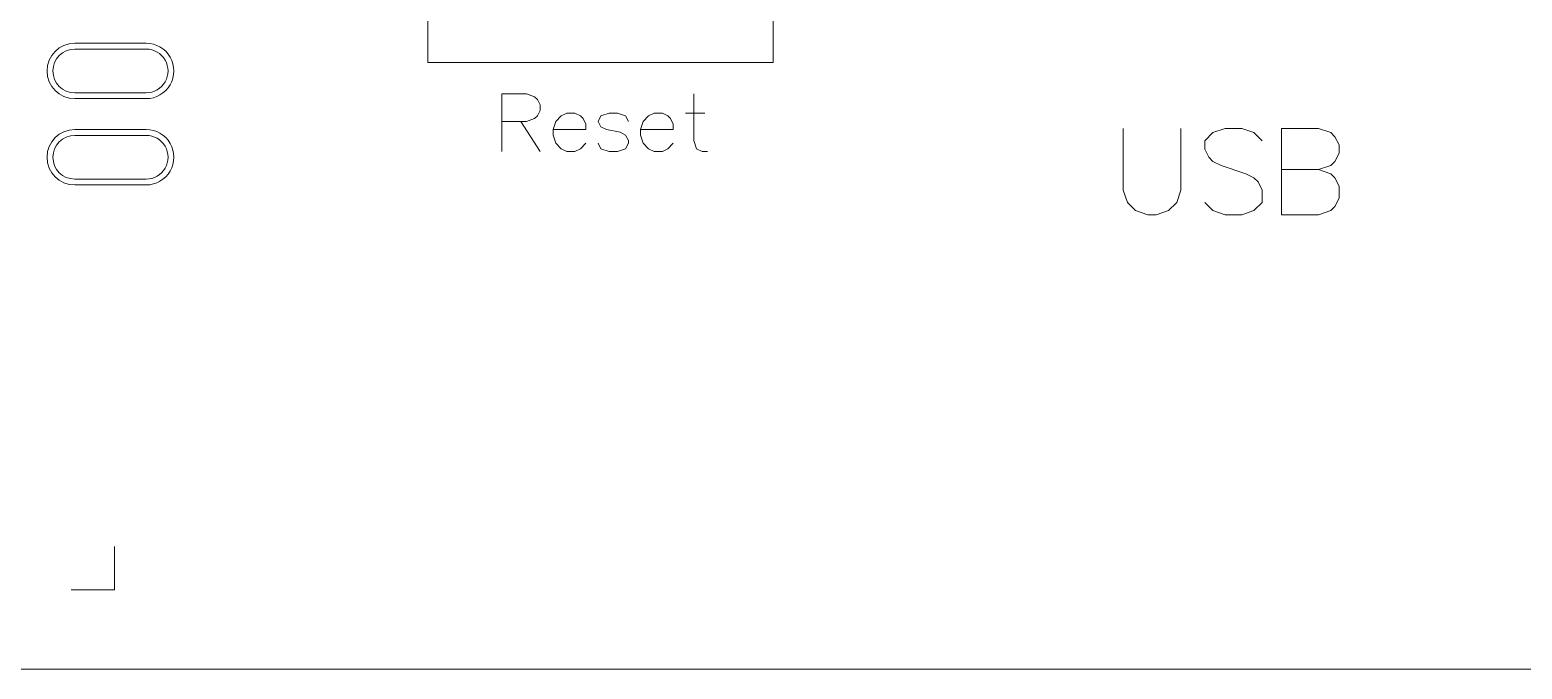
# Model space of a CAD drawing. Header units: millimetres. Extents: x -105 to 95, y -39 to 71.
# Drawn here: x -45.43 to -19.5, y -39.48 to -28.36 of the extents above; entities that cross this region are included whole.
import ezdxf

# ---------------------------------------------------------------- set-up
doc = ezdxf.new("R2010")
doc.units = ezdxf.units.MM
doc.header["$MEASUREMENT"] = 0
for name, color, linetype in [('KeepOutLayer', 7, 'Continuous'), ('MultiLayer', 7, 'Continuous'), ('TopOverlay', 7, 'Continuous')]:
    doc.layers.add(name, color=color, linetype=linetype)

msp = doc.modelspace()

# ---------------------------------------------------------------- linework, layer by layer
at = {"layer": 'KeepOutLayer', "lineweight": 9}
msp.add_open_spline([(-104.7259, -39.4797), (-104.7259, -39.4797), (95.2741, -39.4797), (95.2741, -39.4797)], degree=3, dxfattribs=at)
at = {"layer": 'MultiLayer', "lineweight": 9}
for points in [[(-38.5105, -28.9323), (-38.5105, -28.9323), (-38.5105, -25.4323), (-38.5105, -25.4323)], [(-32.5105, -28.9323), (-32.5105, -28.9323), (-32.5105, -25.4323), (-32.5105, -25.4323)], [(-43.4059, -28.5981), (-43.4059, -28.5981), (-44.6459, -28.5981), (-44.6459, -28.5981)], [(-43.4059, -28.6997), (-43.4059, -28.6997), (-44.6459, -28.6997), (-44.6459, -28.6997)], [(-38.5105, -28.9323), (-38.5105, -28.9323), (-32.5105, -28.9323), (-32.5105, -28.9323)], [(-43.4059, -29.4597), (-43.4059, -29.4597), (-44.6459, -29.4597), (-44.6459, -29.4597)], [(-43.4059, -29.5613), (-43.4059, -29.5613), (-44.6459, -29.5613), (-44.6459, -29.5613)], [(-43.4059, -30.0981), (-43.4059, -30.0981), (-44.6459, -30.0981), (-44.6459, -30.0981)], [(-43.4059, -30.1997), (-43.4059, -30.1997), (-44.6459, -30.1997), (-44.6459, -30.1997)], [(-43.4059, -30.9597), (-43.4059, -30.9597), (-44.6459, -30.9597), (-44.6459, -30.9597)], [(-43.4059, -31.0613), (-43.4059, -31.0613), (-44.6459, -31.0613), (-44.6459, -31.0613)], [(-43.9559, -38.0997), (-43.9559, -38.0997), (-43.9559, -37.3497), (-43.9559, -37.3497)], [(-44.7059, -38.0997), (-44.7059, -38.0997), (-43.9559, -38.0997), (-43.9559, -38.0997)]]:
    msp.add_open_spline(points, degree=3, dxfattribs=at)
for points, knots in [([(-44.6459, -28.5981), (-44.9119, -28.5981), (-45.1275, -28.8137), (-45.1275, -29.0797), (-45.1275, -29.0797), (-45.1275, -29.3457), (-44.9119, -29.5613), (-44.6459, -29.5613)], [0, 0, 0, 0, 0.3333333, 0.3333333, 0.3333333, 0.3333333, 1, 1, 1, 1]), ([(-44.6459, -28.6997), (-44.8558, -28.6997), (-45.0259, -28.8698), (-45.0259, -29.0797), (-45.0259, -29.0797), (-45.0259, -29.2895), (-44.8558, -29.4597), (-44.6459, -29.4597)], [0, 0, 0, 0, 0.3333333, 0.3333333, 0.3333333, 0.3333333, 1, 1, 1, 1]), ([(-43.4059, -29.5613), (-43.2338, -29.5613), (-43.0749, -29.4695), (-42.9888, -29.3205), (-42.9888, -29.3205), (-42.9028, -29.1715), (-42.9028, -28.9879), (-42.9888, -28.8389), (-42.9888, -28.8389), (-43.0749, -28.6899), (-43.2338, -28.5981), (-43.4059, -28.5981)], [0, 0, 0, 0, 0.25, 0.25, 0.25, 0.25, 0.5, 0.5, 0.5, 0.5, 1, 1, 1, 1]), ([(-43.4059, -29.4597), (-43.2701, -29.4597), (-43.1447, -29.3873), (-43.0768, -29.2697), (-43.0768, -29.2697), (-43.0089, -29.1521), (-43.0089, -29.0073), (-43.0768, -28.8897), (-43.0768, -28.8897), (-43.1447, -28.7721), (-43.2701, -28.6997), (-43.4059, -28.6997)], [0, 0, 0, 0, 0.25, 0.25, 0.25, 0.25, 0.5, 0.5, 0.5, 0.5, 1, 1, 1, 1]), ([(-44.6459, -30.0981), (-44.9119, -30.0981), (-45.1275, -30.3137), (-45.1275, -30.5797), (-45.1275, -30.5797), (-45.1275, -30.8457), (-44.9119, -31.0613), (-44.6459, -31.0613)], [0, 0, 0, 0, 0.3333333, 0.3333333, 0.3333333, 0.3333333, 1, 1, 1, 1]), ([(-44.6459, -30.1997), (-44.8558, -30.1997), (-45.0259, -30.3698), (-45.0259, -30.5797), (-45.0259, -30.5797), (-45.0259, -30.7895), (-44.8558, -30.9597), (-44.6459, -30.9597)], [0, 0, 0, 0, 0.3333333, 0.3333333, 0.3333333, 0.3333333, 1, 1, 1, 1]), ([(-43.4059, -31.0613), (-43.2338, -31.0613), (-43.0749, -30.9695), (-42.9888, -30.8205), (-42.9888, -30.8205), (-42.9028, -30.6715), (-42.9028, -30.4879), (-42.9888, -30.3389), (-42.9888, -30.3389), (-43.0749, -30.1899), (-43.2338, -30.0981), (-43.4059, -30.0981)], [0, 0, 0, 0, 0.25, 0.25, 0.25, 0.25, 0.5, 0.5, 0.5, 0.5, 1, 1, 1, 1]), ([(-43.4059, -30.9597), (-43.2701, -30.9597), (-43.1447, -30.8872), (-43.0768, -30.7697), (-43.0768, -30.7697), (-43.0089, -30.6521), (-43.0089, -30.5073), (-43.0768, -30.3897), (-43.0768, -30.3897), (-43.1447, -30.2721), (-43.2701, -30.1997), (-43.4059, -30.1997)], [0, 0, 0, 0, 0.25, 0.25, 0.25, 0.25, 0.5, 0.5, 0.5, 0.5, 1, 1, 1, 1])]:
    msp.add_open_spline(points, degree=3, knots=knots, dxfattribs=at)
at = {"layer": 'TopOverlay', "color": 6, "lineweight": 9}
for points in [[(-37.2259, -29.4799), (-37.2259, -29.4799), (-37.2259, -30.4797), (-37.2259, -30.4797)], [(-37.2259, -29.4799), (-37.2259, -29.4799), (-36.7974, -29.4799), (-36.7974, -29.4799)], [(-36.7974, -29.4799), (-36.7974, -29.4799), (-36.6546, -29.5275), (-36.6546, -29.5275)], [(-36.6546, -29.5275), (-36.6546, -29.5275), (-36.607, -29.5751), (-36.607, -29.5751)], [(-33.8885, -29.4799), (-33.8885, -29.4799), (-33.8885, -30.2893), (-33.8885, -30.2893)], [(-36.607, -29.5751), (-36.607, -29.5751), (-36.5594, -29.6703), (-36.5594, -29.6703)], [(-36.5594, -29.7656), (-36.5594, -29.7656), (-36.607, -29.8608), (-36.607, -29.8608)], [(-36.5594, -29.6703), (-36.5594, -29.6703), (-36.5594, -29.7656), (-36.5594, -29.7656)], [(-36.0976, -29.8132), (-36.0976, -29.8132), (-36.1928, -29.8608), (-36.1928, -29.8608)], [(-35.9547, -29.8132), (-35.9547, -29.8132), (-36.0976, -29.8132), (-36.0976, -29.8132)], [(-35.8595, -29.8608), (-35.8595, -29.8608), (-35.9547, -29.8132), (-35.9547, -29.8132)], [(-35.3596, -29.8132), (-35.3596, -29.8132), (-35.5025, -29.8608), (-35.5025, -29.8608)], [(-35.2168, -29.8132), (-35.2168, -29.8132), (-35.3596, -29.8132), (-35.3596, -29.8132)], [(-35.074, -29.8608), (-35.074, -29.8608), (-35.2168, -29.8132), (-35.2168, -29.8132)], [(-34.5789, -29.8132), (-34.5789, -29.8132), (-34.6741, -29.8608), (-34.6741, -29.8608)], [(-34.436, -29.8132), (-34.436, -29.8132), (-34.5789, -29.8132), (-34.5789, -29.8132)], [(-34.3408, -29.8608), (-34.3408, -29.8608), (-34.436, -29.8132), (-34.436, -29.8132)], [(-34.0313, -29.8132), (-34.0313, -29.8132), (-33.6981, -29.8132), (-33.6981, -29.8132)], [(-36.7974, -29.956), (-36.7974, -29.956), (-37.2259, -29.956), (-37.2259, -29.956)], [(-36.8926, -29.956), (-36.8926, -29.956), (-36.5594, -30.4797), (-36.5594, -30.4797)], [(-36.6546, -29.9084), (-36.6546, -29.9084), (-36.7974, -29.956), (-36.7974, -29.956)], [(-36.607, -29.8608), (-36.607, -29.8608), (-36.6546, -29.9084), (-36.6546, -29.9084)], [(-36.288, -29.956), (-36.288, -29.956), (-36.3356, -30.0988), (-36.3356, -30.0988)], [(-36.1928, -29.8608), (-36.1928, -29.8608), (-36.288, -29.956), (-36.288, -29.956)], [(-35.8119, -29.9084), (-35.8119, -29.9084), (-35.8595, -29.8608), (-35.8595, -29.8608)], [(-35.7643, -30.0036), (-35.7643, -30.0036), (-35.8119, -29.9084), (-35.8119, -29.9084)], [(-35.7643, -30.0988), (-35.7643, -30.0988), (-35.7643, -30.0036), (-35.7643, -30.0036)], [(-35.5025, -29.8608), (-35.5025, -29.8608), (-35.5501, -29.956), (-35.5501, -29.956)], [(-35.5501, -29.956), (-35.5501, -29.956), (-35.5025, -30.0512), (-35.5025, -30.0512)], [(-35.5025, -30.0512), (-35.5025, -30.0512), (-35.4072, -30.0988), (-35.4072, -30.0988)], [(-35.0264, -29.956), (-35.0264, -29.956), (-35.074, -29.8608), (-35.074, -29.8608)], [(-34.7693, -29.956), (-34.7693, -29.956), (-34.8169, -30.0988), (-34.8169, -30.0988)], [(-34.6741, -29.8608), (-34.6741, -29.8608), (-34.7693, -29.956), (-34.7693, -29.956)], [(-34.2932, -29.9084), (-34.2932, -29.9084), (-34.3408, -29.8608), (-34.3408, -29.8608)], [(-34.2456, -30.0036), (-34.2456, -30.0036), (-34.2932, -29.9084), (-34.2932, -29.9084)], [(-34.2456, -30.0988), (-34.2456, -30.0988), (-34.2456, -30.0036), (-34.2456, -30.0036)], [(-26.4259, -30.08), (-26.4259, -30.08), (-26.4259, -31.1512), (-26.4259, -31.1512)], [(-25.4261, -31.1512), (-25.4261, -31.1512), (-25.4261, -30.08), (-25.4261, -30.08)], [(-24.6549, -30.08), (-24.6549, -30.08), (-24.8691, -30.1514), (-24.8691, -30.1514)], [(-24.3692, -30.08), (-24.3692, -30.08), (-24.6549, -30.08), (-24.6549, -30.08)], [(-24.155, -30.1514), (-24.155, -30.1514), (-24.3692, -30.08), (-24.3692, -30.08)], [(-23.6765, -30.08), (-23.6765, -30.08), (-23.6765, -31.5797), (-23.6765, -31.5797)], [(-23.6765, -30.08), (-23.6765, -30.08), (-23.0338, -30.08), (-23.0338, -30.08)], [(-23.0338, -30.08), (-23.0338, -30.08), (-22.8195, -30.1514), (-22.8195, -30.1514)], [(-36.3356, -30.0988), (-36.3356, -30.0988), (-35.7643, -30.0988), (-35.7643, -30.0988)], [(-36.3356, -30.0988), (-36.3356, -30.0988), (-36.3356, -30.194), (-36.3356, -30.194)], [(-36.3356, -30.194), (-36.3356, -30.194), (-36.288, -30.3369), (-36.288, -30.3369)], [(-36.288, -30.3369), (-36.288, -30.3369), (-36.1928, -30.4321), (-36.1928, -30.4321)], [(-35.8595, -30.4321), (-35.8595, -30.4321), (-35.7643, -30.3369), (-35.7643, -30.3369)], [(-35.5025, -30.4321), (-35.5025, -30.4321), (-35.5501, -30.3369), (-35.5501, -30.3369)], [(-35.4072, -30.0988), (-35.4072, -30.0988), (-35.1692, -30.1464), (-35.1692, -30.1464)], [(-35.1692, -30.1464), (-35.1692, -30.1464), (-35.074, -30.194), (-35.074, -30.194)], [(-35.074, -30.194), (-35.074, -30.194), (-35.0264, -30.2893), (-35.0264, -30.2893)], [(-35.0264, -30.3369), (-35.0264, -30.3369), (-35.074, -30.4321), (-35.074, -30.4321)], [(-35.0264, -30.2893), (-35.0264, -30.2893), (-35.0264, -30.3369), (-35.0264, -30.3369)], [(-34.8169, -30.0988), (-34.8169, -30.0988), (-34.2456, -30.0988), (-34.2456, -30.0988)], [(-34.8169, -30.0988), (-34.8169, -30.0988), (-34.8169, -30.194), (-34.8169, -30.194)], [(-34.8169, -30.194), (-34.8169, -30.194), (-34.7693, -30.3369), (-34.7693, -30.3369)], [(-34.7693, -30.3369), (-34.7693, -30.3369), (-34.6741, -30.4321), (-34.6741, -30.4321)], [(-34.3408, -30.4321), (-34.3408, -30.4321), (-34.2456, -30.3369), (-34.2456, -30.3369)], [(-33.8885, -30.2893), (-33.8885, -30.2893), (-33.8409, -30.4321), (-33.8409, -30.4321)], [(-24.8691, -30.1514), (-24.8691, -30.1514), (-25.0119, -30.2942), (-25.0119, -30.2942)], [(-25.0119, -30.2942), (-25.0119, -30.2942), (-25.0119, -30.4371), (-25.0119, -30.4371)], [(-24.0121, -30.2942), (-24.0121, -30.2942), (-24.155, -30.1514), (-24.155, -30.1514)], [(-22.8195, -30.1514), (-22.8195, -30.1514), (-22.7481, -30.2228), (-22.7481, -30.2228)], [(-22.7481, -30.2228), (-22.7481, -30.2228), (-22.6767, -30.3657), (-22.6767, -30.3657)], [(-36.1928, -30.4321), (-36.1928, -30.4321), (-36.0976, -30.4797), (-36.0976, -30.4797)], [(-36.0976, -30.4797), (-36.0976, -30.4797), (-35.9547, -30.4797), (-35.9547, -30.4797)], [(-35.9547, -30.4797), (-35.9547, -30.4797), (-35.8595, -30.4321), (-35.8595, -30.4321)], [(-35.3596, -30.4797), (-35.3596, -30.4797), (-35.5025, -30.4321), (-35.5025, -30.4321)], [(-35.2168, -30.4797), (-35.2168, -30.4797), (-35.3596, -30.4797), (-35.3596, -30.4797)], [(-35.074, -30.4321), (-35.074, -30.4321), (-35.2168, -30.4797), (-35.2168, -30.4797)], [(-34.6741, -30.4321), (-34.6741, -30.4321), (-34.5789, -30.4797), (-34.5789, -30.4797)], [(-34.5789, -30.4797), (-34.5789, -30.4797), (-34.436, -30.4797), (-34.436, -30.4797)], [(-34.436, -30.4797), (-34.436, -30.4797), (-34.3408, -30.4321), (-34.3408, -30.4321)], [(-33.8409, -30.4321), (-33.8409, -30.4321), (-33.7457, -30.4797), (-33.7457, -30.4797)], [(-33.7457, -30.4797), (-33.7457, -30.4797), (-33.6505, -30.4797), (-33.6505, -30.4797)], [(-25.0119, -30.4371), (-25.0119, -30.4371), (-24.9405, -30.5799), (-24.9405, -30.5799)], [(-24.9405, -30.5799), (-24.9405, -30.5799), (-24.8691, -30.6513), (-24.8691, -30.6513)], [(-22.6767, -30.5085), (-22.6767, -30.5085), (-22.7481, -30.6513), (-22.7481, -30.6513)], [(-22.6767, -30.3657), (-22.6767, -30.3657), (-22.6767, -30.5085), (-22.6767, -30.5085)], [(-24.8691, -30.6513), (-24.8691, -30.6513), (-24.7263, -30.7227), (-24.7263, -30.7227)], [(-24.7263, -30.7227), (-24.7263, -30.7227), (-24.2978, -30.8656), (-24.2978, -30.8656)], [(-23.6765, -30.7941), (-23.6765, -30.7941), (-23.0338, -30.7941), (-23.0338, -30.7941)], [(-22.8195, -30.7227), (-22.8195, -30.7227), (-23.0338, -30.7941), (-23.0338, -30.7941)], [(-23.0338, -30.7941), (-23.0338, -30.7941), (-22.8195, -30.8656), (-22.8195, -30.8656)], [(-22.7481, -30.6513), (-22.7481, -30.6513), (-22.8195, -30.7227), (-22.8195, -30.7227)], [(-24.2978, -30.8656), (-24.2978, -30.8656), (-24.155, -30.937), (-24.155, -30.937)], [(-24.155, -30.937), (-24.155, -30.937), (-24.0835, -31.0084), (-24.0835, -31.0084)], [(-24.0835, -31.0084), (-24.0835, -31.0084), (-24.0121, -31.1512), (-24.0121, -31.1512)], [(-22.8195, -30.8656), (-22.8195, -30.8656), (-22.7481, -30.937), (-22.7481, -30.937)], [(-22.7481, -30.937), (-22.7481, -30.937), (-22.6767, -31.0798), (-22.6767, -31.0798)], [(-22.6767, -31.0798), (-22.6767, -31.0798), (-22.6767, -31.294), (-22.6767, -31.294)], [(-26.4259, -31.1512), (-26.4259, -31.1512), (-26.3545, -31.3654), (-26.3545, -31.3654)], [(-26.3545, -31.3654), (-26.3545, -31.3654), (-26.2117, -31.5083), (-26.2117, -31.5083)], [(-25.6404, -31.5083), (-25.6404, -31.5083), (-25.4975, -31.3654), (-25.4975, -31.3654)], [(-25.4975, -31.3654), (-25.4975, -31.3654), (-25.4261, -31.1512), (-25.4261, -31.1512)], [(-24.8691, -31.5083), (-24.8691, -31.5083), (-25.0119, -31.3654), (-25.0119, -31.3654)], [(-24.0121, -31.3654), (-24.0121, -31.3654), (-24.155, -31.5083), (-24.155, -31.5083)], [(-24.0121, -31.1512), (-24.0121, -31.1512), (-24.0121, -31.3654), (-24.0121, -31.3654)], [(-22.6767, -31.294), (-22.6767, -31.294), (-22.7481, -31.4369), (-22.7481, -31.4369)], [(-26.2117, -31.5083), (-26.2117, -31.5083), (-25.9974, -31.5797), (-25.9974, -31.5797)], [(-25.9974, -31.5797), (-25.9974, -31.5797), (-25.8546, -31.5797), (-25.8546, -31.5797)], [(-25.8546, -31.5797), (-25.8546, -31.5797), (-25.6404, -31.5083), (-25.6404, -31.5083)], [(-24.6549, -31.5797), (-24.6549, -31.5797), (-24.8691, -31.5083), (-24.8691, -31.5083)], [(-24.3692, -31.5797), (-24.3692, -31.5797), (-24.6549, -31.5797), (-24.6549, -31.5797)], [(-24.155, -31.5083), (-24.155, -31.5083), (-24.3692, -31.5797), (-24.3692, -31.5797)], [(-23.0338, -31.5797), (-23.0338, -31.5797), (-23.6765, -31.5797), (-23.6765, -31.5797)], [(-22.8195, -31.5083), (-22.8195, -31.5083), (-23.0338, -31.5797), (-23.0338, -31.5797)], [(-22.7481, -31.4369), (-22.7481, -31.4369), (-22.8195, -31.5083), (-22.8195, -31.5083)]]:
    msp.add_open_spline(points, degree=3, dxfattribs=at)

doc.saveas('drawing.dxf')
